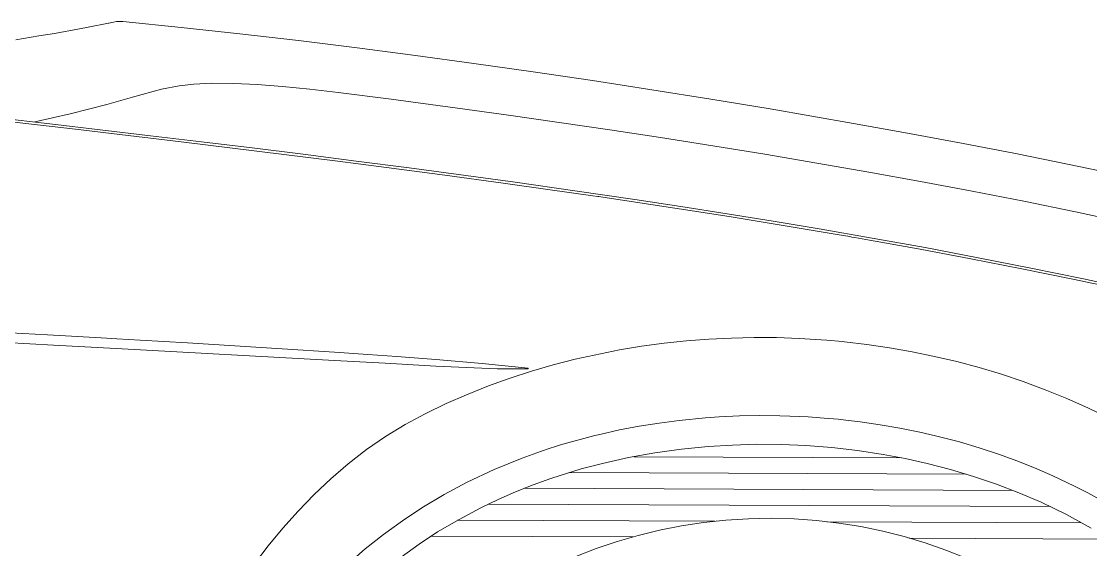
# Model space of a CAD drawing. Header units: millimetres. Extents: x -19 to 261, y -91 to 25.
# Drawn here: x 212.942 to 213.608, y -20.662 to -20.333 of the extents above; entities that cross this region are included whole.
import ezdxf

# ---------------------------------------------------------------- set-up
doc = ezdxf.new("R2010")
doc.units = ezdxf.units.MM
doc.layers.add('XR$3$STANDARD_1', color=7, linetype='Continuous', lineweight=18, true_color=0x000000)

# ---------------------------------------------------------------- blocks, each defined once
blk = doc.blocks.new('COMPLEXOBJECT_1')
at = {"layer": 'XR$3$STANDARD_1', "color": 1, "lineweight": 5, "true_color": 0xff0000}
for p, q in [((212.96227, -20.34044), (212.97788, -20.3376)), ((212.97788, -20.3376), (212.98318, -20.33663)), ((212.98318, -20.33663), (212.9958, -20.33408)), ((212.9958, -20.33408), (212.9961, -20.33408)), ((212.9961, -20.33408), (212.999, -20.33349)), ((212.999, -20.33349), (213.0008, -20.3331)), ((213.0008, -20.3331), (213.0014, -20.333)), ((213.0045, -20.33302), (213.0014, -20.333)), ((213.0047, -20.33302), (213.04118, -20.33677)), ((213.04118, -20.33677), (213.07777, -20.34073)), ((212.93805, -20.34453), (212.95246, -20.34209)), ((212.95246, -20.34209), (212.96227, -20.34044)), ((213.07777, -20.34073), (213.11425, -20.34499)), ((213.11425, -20.34499), (213.15073, -20.34955)), ((213.15073, -20.34955), (213.18711, -20.3542)), ((213.18711, -20.3542), (213.22349, -20.35916)), ((213.22349, -20.35916), (213.26047, -20.36442)), ((213.26047, -20.36442), (213.29744, -20.36988)), ((213.04903, -20.37201), (213.03993, -20.37307)), ((213.06034, -20.37146), (213.04903, -20.37201)), ((213.07394, -20.37162), (213.06034, -20.37146)), ((213.08843, -20.37228), (213.07394, -20.37162)), ((213.29744, -20.36988), (213.33432, -20.37553)), ((213.02892, -20.37512), (213.0109, -20.38014)), ((213.03993, -20.37307), (213.02892, -20.37512)), ((213.10433, -20.37355), (213.08843, -20.37228)), ((213.12122, -20.37522), (213.10433, -20.37355)), ((213.13901, -20.3773), (213.12122, -20.37522)), ((213.17189, -20.38144), (213.13901, -20.3773)), ((213.33432, -20.37553), (213.3712, -20.38139)), ((212.99478, -20.38468), (212.97205, -20.39048)), ((213.0109, -20.38014), (212.99478, -20.38468)), ((213.21337, -20.38702), (213.17189, -20.38144)), ((213.3712, -20.38139), (213.40807, -20.38745)), ((212.97205, -20.39048), (212.95003, -20.39558)), ((213.21337, -20.38702), (213.24505, -20.39135)), ((213.24505, -20.39135), (213.27663, -20.39589)), ((213.40807, -20.38745), (213.46003, -20.39648)), ((212.94253, -20.39635), (212.92054, -20.39376)), ((212.95933, -20.39682), (212.92644, -20.39298)), ((212.97541, -20.40019), (212.94253, -20.39635)), ((212.99071, -20.40046), (212.95933, -20.39682)), ((213.27663, -20.39589), (213.30831, -20.40052)), ((213.46003, -20.39648), (213.49371, -20.40252)), ((213.00819, -20.40413), (212.97541, -20.40019)), ((213.02209, -20.40419), (212.99071, -20.40046)), ((213.04108, -20.40797), (213.00819, -20.40413)), ((213.05378, -20.40793), (213.02209, -20.40419)), ((213.30831, -20.40052), (213.33989, -20.40536)), ((213.33989, -20.40536), (213.37237, -20.4105)), ((213.49371, -20.40252), (213.52738, -20.40886)), ((213.07306, -20.41191), (213.04108, -20.40797)), ((213.08546, -20.41177), (213.05378, -20.40793)), ((213.10515, -20.41585), (213.07306, -20.41191)), ((213.11715, -20.4157), (213.08546, -20.41177)), ((213.37237, -20.4105), (213.40475, -20.41574)), ((213.52738, -20.40886), (213.56095, -20.41531)), ((213.13713, -20.41979), (213.10515, -20.41585)), ((213.15013, -20.41994), (213.11715, -20.4157)), ((213.40475, -20.41574), (213.43723, -20.42118)), ((213.56095, -20.41531), (213.59452, -20.42205)), ((213.16911, -20.42393), (213.13713, -20.41979)), ((213.18321, -20.42419), (213.15013, -20.41994)), ((213.20549, -20.42868), (213.16911, -20.42393)), ((213.24917, -20.43307), (213.18321, -20.42419)), ((213.43723, -20.42118), (213.4695, -20.42682)), ((213.59452, -20.42205), (213.62799, -20.429)), ((213.24177, -20.43364), (213.20549, -20.42868)), ((213.4695, -20.42682), (213.50178, -20.43265)), ((213.26965, -20.43756), (213.24177, -20.43364)), ((213.28645, -20.43843), (213.24917, -20.43307)), ((213.29754, -20.44158), (213.26965, -20.43756)), ((213.32373, -20.44389), (213.28645, -20.43843)), ((213.50178, -20.43265), (213.53405, -20.43879)), ((213.53405, -20.43879), (213.56622, -20.44503)), ((213.30073, -20.44199), (213.29754, -20.44158)), ((213.30143, -20.44209), (213.30073, -20.44199)), ((213.30383, -20.4425), (213.30143, -20.44209)), ((213.3488, -20.4492), (213.30383, -20.4425)), ((213.35251, -20.44821), (213.32373, -20.44389)), ((213.56622, -20.44503), (213.5984, -20.45157)), ((213.38248, -20.45444), (213.3488, -20.4492)), ((213.38129, -20.45274), (213.35251, -20.44821)), ((213.5984, -20.45157), (213.63047, -20.45841)), ((213.40997, -20.45736), (213.38129, -20.45274)), ((213.41616, -20.45999), (213.38248, -20.45444)), ((213.43875, -20.46218), (213.40997, -20.45736)), ((213.44983, -20.46563), (213.41616, -20.45999)), ((213.47172, -20.46793), (213.43875, -20.46218)), ((213.45773, -20.46697), (213.44983, -20.46563)), ((213.45893, -20.46727), (213.45773, -20.46697)), ((213.46093, -20.46758), (213.45893, -20.46727)), ((213.47012, -20.46922), (213.46093, -20.46758)), ((213.5016, -20.47485), (213.47012, -20.46922)), ((213.5047, -20.47387), (213.47172, -20.46793)), ((213.53307, -20.48079), (213.5016, -20.47485)), ((213.53767, -20.48011), (213.5047, -20.47387)), ((213.56494, -20.48703), (213.53307, -20.48079)), ((213.57055, -20.48655), (213.53767, -20.48011)), ((213.59662, -20.49346), (213.56494, -20.48703)), ((213.60332, -20.49329), (213.57055, -20.48655)), ((213.62829, -20.5002), (213.59662, -20.49346)), ((213.64148, -20.50146), (213.60332, -20.49329)), ((212.95776, -20.52822), (212.92407, -20.52637)), ((212.99135, -20.53006), (212.95776, -20.52822)), ((213.00115, -20.5306), (212.99135, -20.53006)), ((213.01565, -20.53147), (213.00115, -20.5306)), ((213.04514, -20.53319), (213.01565, -20.53147)), ((213.34204, -20.53337), (213.35595, -20.53183)), ((213.35595, -20.53183), (213.36995, -20.53079)), ((213.36995, -20.53079), (213.38406, -20.53015)), ((213.38406, -20.53015), (213.39806, -20.52981)), ((213.39806, -20.52981), (213.41216, -20.52987)), ((213.41216, -20.52987), (213.42626, -20.53033)), ((213.42626, -20.53033), (213.44335, -20.5315)), ((213.44335, -20.5315), (213.45315, -20.53235)), ((212.96153, -20.53453), (212.93214, -20.53301)), ((213.00072, -20.5367), (212.96153, -20.53453)), ((213.13669, -20.54409), (213.00072, -20.5367)), ((213.10413, -20.53685), (213.04514, -20.53319)), ((213.13672, -20.53899), (213.10413, -20.53685)), ((213.2866, -20.54323), (213.31422, -20.53745)), ((213.31422, -20.53745), (213.32803, -20.53521)), ((213.32803, -20.53521), (213.34204, -20.53337)), ((213.45315, -20.53235), (213.45435, -20.53255)), ((213.45435, -20.53255), (213.46844, -20.53421)), ((213.46844, -20.53421), (213.48253, -20.53617)), ((213.48253, -20.53617), (213.49652, -20.53863)), ((213.49652, -20.53863), (213.51051, -20.54159)), ((213.16819, -20.54582), (213.13669, -20.54409)), ((213.15751, -20.54038), (213.13672, -20.53899)), ((213.17561, -20.54165), (213.15751, -20.54038)), ((213.1998, -20.54346), (213.17561, -20.54165)), ((213.22859, -20.54598), (213.1998, -20.54346)), ((213.27298, -20.54677), (213.2866, -20.54323)), ((213.51051, -20.54159), (213.52449, -20.54485)), ((213.52449, -20.54485), (213.53838, -20.54851)), ((213.19978, -20.54756), (213.16819, -20.54582)), ((213.21898, -20.54854), (213.19978, -20.54756)), ((213.23807, -20.54922), (213.21898, -20.54854)), ((213.25727, -20.54891), (213.22859, -20.54598)), ((213.25727, -20.54931), (213.23807, -20.54922)), ((213.24555, -20.55525), (213.25937, -20.55071)), ((213.25728, -20.54881), (213.25727, -20.54931)), ((213.25937, -20.55071), (213.27298, -20.54677)), ((213.53838, -20.54851), (213.55216, -20.55267)), ((213.23253, -20.56), (213.24555, -20.55525)), ((213.55216, -20.55267), (213.56584, -20.55723)), ((213.56584, -20.55723), (213.57952, -20.56229)), ((213.20618, -20.57099), (213.2189, -20.56544)), ((213.2189, -20.56544), (213.23253, -20.56)), ((213.57952, -20.56229), (213.593, -20.56775)), ((213.19325, -20.57723), (213.20618, -20.57099)), ((213.593, -20.56775), (213.60637, -20.57371)), ((213.18062, -20.58398), (213.19325, -20.57723)), ((213.37645, -20.57922), (213.38895, -20.57867)), ((213.38895, -20.57867), (213.40145, -20.57842)), ((213.40145, -20.57842), (213.41405, -20.57858)), ((213.41405, -20.57858), (213.42655, -20.57893)), ((213.60637, -20.57371), (213.61944, -20.58006)), ((213.16839, -20.59142), (213.18062, -20.58398)), ((213.31421, -20.58735), (213.32652, -20.585)), ((213.32652, -20.585), (213.33893, -20.58306)), ((213.33893, -20.58306), (213.35144, -20.58141)), ((213.35144, -20.58141), (213.36784, -20.57988)), ((213.36784, -20.57988), (213.37645, -20.57922)), ((213.42655, -20.57893), (213.43175, -20.57926)), ((213.43175, -20.57926), (213.44184, -20.58)), ((213.44184, -20.58), (213.45044, -20.58074)), ((213.45044, -20.58074), (213.45164, -20.58084)), ((213.45164, -20.58084), (213.46413, -20.58229)), ((213.46413, -20.58229), (213.47663, -20.58415)), ((213.47663, -20.58415), (213.48902, -20.5863)), ((213.15656, -20.59957), (213.16839, -20.59142)), ((213.27747, -20.59669), (213.29879, -20.59088)), ((213.29879, -20.59088), (213.3019, -20.5901)), ((213.3019, -20.5901), (213.31421, -20.58735)), ((213.48902, -20.5863), (213.50141, -20.58875)), ((213.50141, -20.58875), (213.5111, -20.591)), ((213.5111, -20.591), (213.52608, -20.59486)), ((213.26505, -20.60074), (213.27106, -20.59876)), ((213.27106, -20.59876), (213.27366, -20.59788)), ((213.27366, -20.59788), (213.27747, -20.59669)), ((213.35286, -20.59932), (213.36947, -20.59769)), ((213.36947, -20.59769), (213.38467, -20.59675)), ((213.38467, -20.59675), (213.39987, -20.59632)), ((213.39987, -20.59632), (213.41517, -20.59648)), ((213.41517, -20.59648), (213.43037, -20.59705)), ((213.43037, -20.59705), (213.44646, -20.59832)), ((213.44646, -20.59832), (213.46246, -20.60009)), ((213.52608, -20.59486), (213.53826, -20.59851)), ((213.53826, -20.59851), (213.55035, -20.60247)), ((213.14522, -20.60842), (213.15656, -20.59957)), ((213.2362, -20.61202), (213.25353, -20.60499)), ((213.25353, -20.60489), (213.26505, -20.60074)), ((213.30372, -20.60821), (213.31994, -20.60457)), ((213.31994, -20.60457), (213.33635, -20.60165)), ((213.49012, -20.60472), (213.32312, -20.60401)), ((213.33635, -20.60165), (213.35286, -20.59932)), ((213.46246, -20.60009), (213.47845, -20.60256)), ((213.47845, -20.60256), (213.49224, -20.60512)), ((213.49224, -20.60512), (213.50602, -20.60817)), ((213.55035, -20.60247), (213.56243, -20.60682)), ((213.13438, -20.61778), (213.14522, -20.60842)), ((213.21937, -20.61994), (213.2362, -20.61202)), ((213.27729, -20.61569), (213.29041, -20.61165)), ((213.29041, -20.61165), (213.30372, -20.60821)), ((213.50602, -20.60817), (213.52051, -20.61194)), ((213.52051, -20.61194), (213.53489, -20.6163)), ((213.56243, -20.60682), (213.57431, -20.61167)), ((213.57431, -20.61167), (213.58429, -20.61601)), ((213.12394, -20.62763), (213.13438, -20.61778)), ((213.26056, -20.62152), (213.27138, -20.61757)), ((213.27138, -20.61757), (213.27729, -20.61569)), ((213.53026, -20.6149), (213.28331, -20.61383)), ((213.53489, -20.6163), (213.54907, -20.62106)), ((213.58429, -20.61601), (213.59776, -20.62227)), ((213.20504, -20.62758), (213.21937, -20.61994)), ((213.24954, -20.62587), (213.26056, -20.62152)), ((213.55928, -20.62502), (213.25501, -20.62371)), ((213.54907, -20.62106), (213.56314, -20.62652)), ((213.59776, -20.62227), (213.60604, -20.6265)), ((213.11399, -20.63789), (213.12394, -20.62763)), ((213.191, -20.63592), (213.20504, -20.62758)), ((213.2279, -20.63578), (213.23862, -20.63063)), ((213.23862, -20.63063), (213.24954, -20.62587)), ((213.56314, -20.62652), (213.57692, -20.63238)), ((213.60604, -20.6265), (213.61722, -20.63275)), ((213.10445, -20.64845), (213.11399, -20.63789)), ((213.17897, -20.64387), (213.191, -20.63592)), ((213.21427, -20.64302), (213.2279, -20.63578)), ((213.58259, -20.63512), (213.2324, -20.63362)), ((213.57692, -20.63238), (213.59279, -20.64005)), ((213.16723, -20.65242), (213.17897, -20.64387)), ((213.20094, -20.65086), (213.21427, -20.64302)), ((213.37374, -20.64422), (213.2134, -20.64353)), ((213.60215, -20.64521), (213.4435, -20.64452)), ((213.59279, -20.64005), (213.60815, -20.64851)), ((213.0954, -20.65951), (213.10445, -20.64845)), ((213.1894, -20.65851), (213.20094, -20.65086)), ((213.15589, -20.66137), (213.16723, -20.65242)), ((213.17827, -20.66657), (213.1894, -20.65851)), ((213.32266, -20.654), (213.19702, -20.65346)), ((213.61948, -20.65528), (213.49477, -20.65474)), ((213.08675, -20.67077), (213.0954, -20.65951)), ((213.14505, -20.67092), (213.15589, -20.66137))]:
    blk.add_line(p, q, dxfattribs=at)
blk.add_arc((213.40742, -20.95735), 0.315, 290.28065, 249.22694, dxfattribs=at)

msp = doc.modelspace()

# ---------------------------------------------------------------- block references
at = {"layer": 'XR$3$STANDARD_1', "color": 1, "lineweight": 5, "true_color": 0xff0000}
msp.add_blockref('COMPLEXOBJECT_1', (0, 0), dxfattribs=at)

doc.saveas('drawing.dxf')
